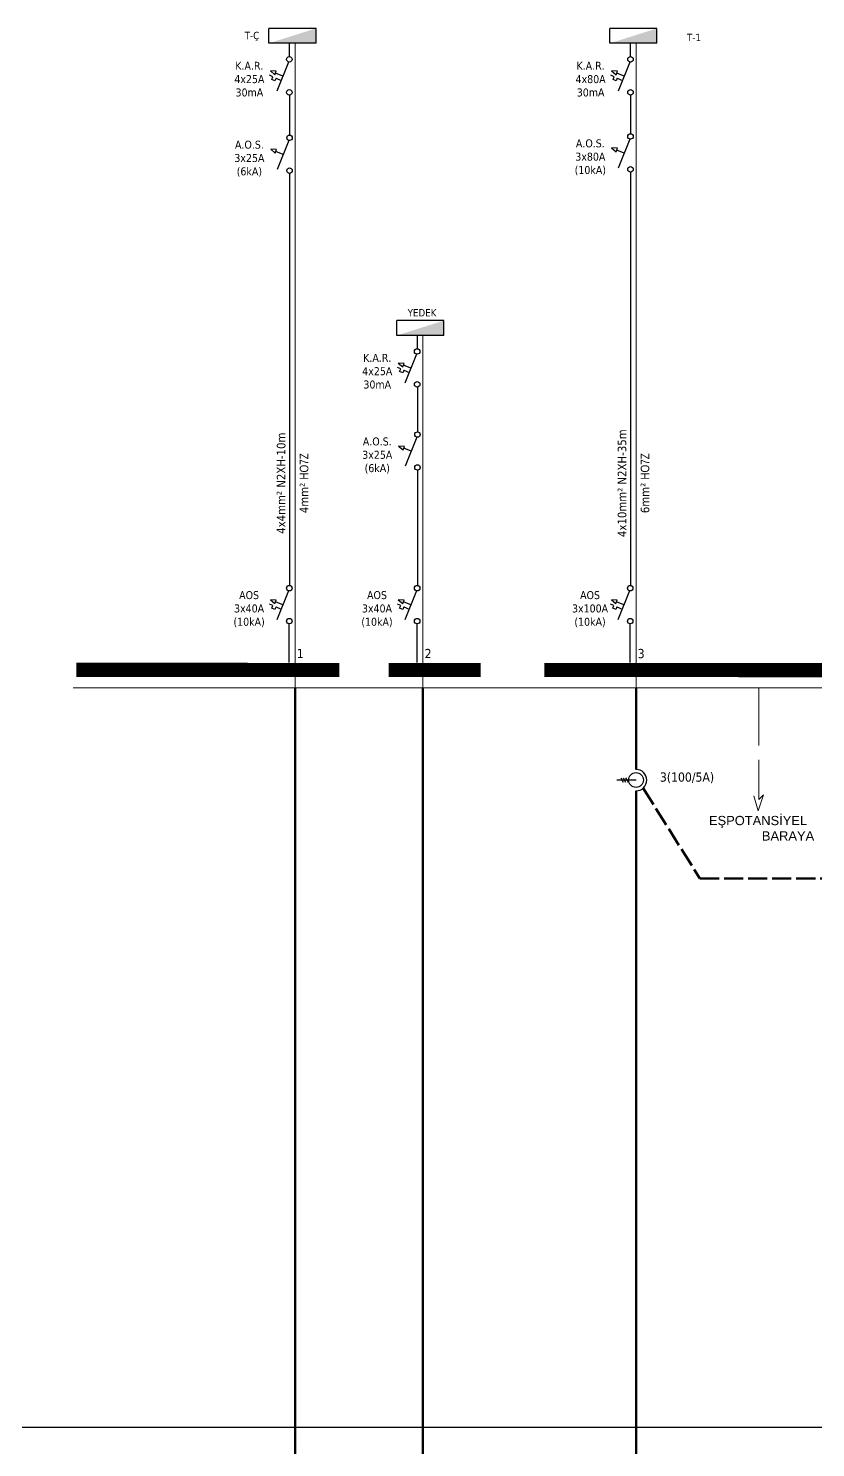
# Model space of a CAD drawing. Header units: millimetres. Extents: x 2046 to 14753, y 2361 to 29276.
# Drawn here: x 8059 to 8550, y 3151 to 4036 of the extents above; entities that cross this region are included whole.
import ezdxf

# ---------------------------------------------------------------- set-up
doc = ezdxf.new("R2010")
doc.units = ezdxf.units.MM
doc.linetypes.add('ACAD_ISO02W100', pattern=[15, 12, -3])
doc.linetypes.add('DIVIDE', pattern=[1.25, 0.5, -0.25, 0, -0.25, 0, -0.25])
for name, color, linetype in [('AYD', 3, 'Continuous'), ('MYKUVVET', 1, 'Continuous'), ('PRİZ BESLEME', 4, 'Continuous'), ('TLF', 4, 'DIVIDE'), ('UPS', 6, 'Continuous')]:
    doc.layers.add(name, color=color, linetype=linetype)
doc.layers.add('KOLON HATTI  0.60 mm', color=91, linetype='Continuous', lineweight=53)
doc.layers.add('SEMBOLLER', color=7, linetype='Continuous', lineweight=20)
doc.styles.add('ANKA', font='tahoma.ttf')
doc.styles.add('STYLE2', font='arial.ttf')
doc.styles.add('YCET', font='tahoma.ttf')

# ---------------------------------------------------------------- blocks, each defined once
blk = doc.blocks.new('3L')
at = {"layer": 'MYKUVVET', "color": 2}
for p, q in [((-0.105, -0.06), (-0.034, 0.06)), ((-0.035, -0.06), (0.035, 0.06)), ((0.034, -0.06), (0.105, 0.06))]:
    blk.add_line(p, q, dxfattribs=at)
blk = doc.blocks.new('SK18')
at = {"layer": 'MYKUVVET', "color": 4}
blk.add_line((0.16, -8.11), (3.06, -0.96), dxfattribs=at)
at = {"layer": 'MYKUVVET', "color": 3}
blk.add_line((1.56, -4.66), (3.38, -5.4), dxfattribs=at)
at = {"layer": 'MYKUVVET', "color": 3, "linetype": 'Continuous'}
for p, q in [((3.55, -5.01), (3.22, -5.84)), ((3.22, -5.84), (4.64, -5.93)), ((4.64, -5.93), (3.55, -5.01))]:
    blk.add_line(p, q, dxfattribs=at)
at = {"layer": 'MYKUVVET', "color": 7, "linetype": 'Continuous'}
for centre in [(0, -0.67), (0, -8.77)]:
    blk.add_circle(centre, 0.675, dxfattribs=at)
blk = doc.blocks.new('TALİ DAĞITIM TABLOSU')
at = {"layer": 'MYKUVVET', "color": 2}
for p, q in [((-30.7, 19.4), (30.7, 19.4)), ((-30.7, 0), (-30.7, 19.4)), ((30.7, 0), (30.7, 19.4)), ((-30.7, 0), (30.7, 0))]:
    blk.add_line(p, q, dxfattribs=at)
blk.add_solid([(-30.7, 19.4), (-30.7, 0), (30.7, 0)], dxfattribs=at)

msp = doc.modelspace()

# ---------------------------------------------------------------- linework, layer by layer
at = {"layer": 'AYD'}
for p, q in [((8221.837, 4018.369), (8221.837, 4026.78)), ((8434.58, 4018.369), (8434.58, 4026.78)), ((8221.837, 3994.523), (8221.837, 3969.495)), ((8434.58, 3994.523), (8434.58, 3970.325)), ((8221.837, 3945.556), (8221.837, 3688.472)), ((8434.58, 3946.386), (8434.58, 3688.472)), ((8301.628, 3836.081), (8301.628, 3844.492)), ((8301.628, 3812.236), (8301.628, 3784.329)), ((8301.628, 3760.391), (8301.628, 3688.472)), ((8221.658, 3640.479), (8221.658, 3664.543)), ((8301.449, 3640.479), (8301.449, 3664.543)), ((8434.401, 3640.479), (8434.401, 3664.543)), ((8438.042, 3567.096), (8425.974, 3567.096)), ((8438.042, 3567.096), (8425.974, 3567.096))]:
    msp.add_line(p, q, dxfattribs=at)
msp.add_circle((8438.042, 3567.096), 4.623, dxfattribs=at)
msp.add_arc((8438.042, 3567), 6.681, 270, 90, dxfattribs=at)
at = {"layer": 'KOLON HATTI  0.60 mm'}
for p, q in [((8225.299, 3624.678), (8225.299, 2961.616)), ((8305.089, 3624.678), (8305.089, 2931.616)), ((8438.042, 3624.678), (8438.042, 3573.681)), ((8438.042, 3560.319), (8438.042, 2901.616))]:
    msp.add_line(p, q, dxfattribs=at)
at = {"layer": 'KOLON HATTI  0.60 mm', "linetype": 'ACAD_ISO02W100'}
for p, q in [((8442.492, 3562.017), (8477.925, 3505.582)), ((8477.925, 3505.582), (8747.416, 3505.582))]:
    msp.add_line(p, q, dxfattribs=at)
at = {"layer": 'MYKUVVET', "color": 8}
msp.add_line((7537.066, 3163.262), (8905.23, 3163.262), dxfattribs=at)
at = {"layer": 'SEMBOLLER', "ltscale": 3}
for p, q in [((8225.298, 4026.687), (8225.299, 3624.678)), ((8438.041, 4026.687), (8438.042, 3624.678)), ((8305.089, 3844.4), (8305.089, 3624.678)), ((8086.857, 3624.678), (8658.809, 3624.678))]:
    msp.add_line(p, q, dxfattribs=at)
at = {"layer": 'SEMBOLLER', "linetype": 'ACAD_ISO02W100', "ltscale": 3}
msp.add_lwpolyline([(8514.644, 3624.678), (8514.644, 3554.891), (8517.525, 3557.87), (8514.188, 3547.867), (8511.526, 3557.234)], dxfattribs=at)
at = {"layer": 'TLF', "linetype": 'ByBlock'}
for p, q in [((8211.501, 4005.884), (8209.32, 4006.737)), ((8210.742, 4004.179), (8211.501, 4005.884)), ((8212.733, 4003.326), (8210.742, 4004.179)), ((8213.397, 4004.937), (8212.733, 4003.326)), ((8213.397, 4004.937), (8216.662, 4003.489)), ((8424.423, 4005.884), (8422.243, 4006.737)), ((8423.665, 4004.179), (8424.423, 4005.884)), ((8425.655, 4003.326), (8423.665, 4004.179)), ((8426.319, 4004.937), (8425.655, 4003.326)), ((8426.319, 4004.937), (8429.585, 4003.489)), ((8291.291, 3823.67), (8289.111, 3824.523)), ((8290.533, 3821.965), (8291.291, 3823.67)), ((8292.524, 3821.112), (8290.533, 3821.965)), ((8293.187, 3822.723), (8292.524, 3821.112)), ((8293.187, 3822.723), (8296.453, 3821.275)), ((8211.501, 3675.987), (8209.32, 3676.84)), ((8210.742, 3674.282), (8211.501, 3675.987)), ((8213.397, 3675.04), (8212.733, 3673.429)), ((8213.397, 3675.04), (8216.662, 3673.592)), ((8291.291, 3675.987), (8289.111, 3676.84)), ((8290.533, 3674.282), (8291.291, 3675.987)), ((8293.187, 3675.04), (8292.524, 3673.429)), ((8293.187, 3675.04), (8296.453, 3673.592)), ((8424.244, 3675.987), (8422.063, 3676.84)), ((8423.485, 3674.282), (8424.244, 3675.987)), ((8426.14, 3675.04), (8425.476, 3673.429)), ((8426.14, 3675.04), (8429.405, 3673.592)), ((8212.733, 3673.429), (8210.742, 3674.282)), ((8292.524, 3673.429), (8290.533, 3674.282)), ((8425.476, 3673.429), (8423.485, 3674.282))]:
    msp.add_line(p, q, dxfattribs=at)
at = {"layer": 'UPS', "linetype": 'Continuous', "const_width": 8.832}
for points in [[(8088.77, 3635.821), (8252.943, 3635.762)], [(8283.602, 3635.751), (8341.065, 3635.73)], [(8380.805, 3635.716), (8658.809, 3635.616)]]:
    msp.add_lwpolyline(points, dxfattribs=at)

# ---------------------------------------------------------------- block references
at = {"layer": 'AYD', "rotation": 180}
for name, p, xscale, yscale, zscale in [('SK18', (8221.658, 3994.44), 2.534400000002235, 2.534400000002235, 2.534400000002235), ('SK18', (8434.58, 3994.44), 2.534400000002235, 2.534400000002235, 2.534400000002235), ('SK18', (8221.837, 3945.556), 2.534400000002235, 2.534400000002235, 2.534400000002235), ('SK18', (8434.58, 3946.386), 2.534400000002235, 2.534400000002235, 2.534400000002235), ('SK18', (8301.449, 3812.226), 2.534400000002235, 2.534400000002235, 2.534400000002235), ('SK18', (8301.628, 3760.391), 2.534400000002235, 2.534400000002235, 2.534400000002235), ('SK18', (8221.658, 3664.543), 2.534400000002235, 2.534400000002235, 2.534400000002235), ('SK18', (8301.449, 3664.543), 2.534400000002235, 2.534400000002235, 2.534400000002235), ('SK18', (8434.401, 3664.543), 2.534400000002235, 2.534400000002235, 2.534400000002235), ('3L', (8430.809, 3567.096), -21.22848000005633, 21.22848000005633, 21.22848), ('3L', (8430.809, 3567.096), -21.22848000005633, 21.22848000005633, 21.22848)]:
    msp.add_blockref(name, p, dxfattribs=dict(at, xscale=xscale, yscale=yscale, zscale=zscale))
at = {"layer": 'PRİZ BESLEME', "xscale": -0.4800000000000001, "yscale": 0.4800000000000001, "zscale": 0.4800000000000001}
for p in [(8223.616, 4026.688), (8436.359, 4026.688), (8303.407, 3844.4)]:
    msp.add_blockref('TALİ DAĞITIM TABLOSU', p, dxfattribs=at)

# ---------------------------------------------------------------- texts
at = {"layer": 'AYD', "lineweight": 9, "insert": (8404.478, 3544.692), "char_height": 5.76, "width": 135.6835, "attachment_point": 1, "style": 'STYLE2'}
msp.add_mtext('\\pi79.064;EŞPOTANSİYEL\\P\\pi112.08;BARAYA', dxfattribs=at)
at = {"layer": 'UPS', "style": 'ANKA'}
for s, p in [('1', (8226.324, 3643.114)), ('2', (8306.115, 3643.114)), ('3', (8439.067, 3643.114)), ('3(100/5A)', (8452.915, 3566.052))]:
    msp.add_text(s, height=5.76, dxfattribs=at).set_placement(p)
at = {"layer": 'UPS'}
for s, insert, char_height, width, attachment_point, style in [('T-Ç', (8198.372, 4028.054), 4.608, 55.23967, 8, 'YCET'), ('T-1', (8474.205, 4028.054), 4.608, 55.23967, 8, 'YCET'), ('K.A.R.\\P4x25A\\P30mA', (8196.768, 4015.186), 4.992, 34.40406, 2, 'ANKA'), ('K.A.R.\\P4x80A\\P30mA', (8409.69, 4015.186), 4.992, 34.40406, 2, 'ANKA'), ('A.O.S.\\P3x80A\\P(10kA)', (8409.511, 3966.805), 4.992, 34.40406, 2, 'ANKA'), ('A.O.S.\\P3x25A\\P(6kA)', (8196.768, 3965.975), 4.992, 34.40406, 2, 'ANKA'), ('YEDEK', (8304.494, 3856.306), 4.608, 55.23967, 8, 'YCET'), ('K.A.R.\\P4x25A\\P30mA', (8276.559, 3832.972), 4.992, 34.40406, 2, 'ANKA'), ('A.O.S.\\P3x25A\\P(6kA)', (8276.559, 3780.809), 4.992, 34.40406, 2, 'ANKA'), ('AOS\\P3x40A\\P(10kA)', (8196.589, 3684.961), 4.992, 34.40406, 2, 'ANKA'), ('AOS\\P3x40A\\P(10kA)', (8276.379, 3684.961), 4.992, 34.40406, 2, 'ANKA'), ('AOS\\P3x100A\\P(10kA)', (8409.332, 3684.961), 4.992, 34.40406, 2, 'ANKA')]:
    msp.add_mtext(s, dxfattribs=dict(at, insert=insert, char_height=char_height, width=width, attachment_point=attachment_point, style=style))
at = {"layer": 'UPS', "char_height": 5.376, "width": 90.60991, "attachment_point": 5, "rotation": 90, "line_spacing_factor": 0.8, "style": 'ANKA'}
for s, insert in [('4x4mm² N2XH-10m\\P\\P4mm² {\\fArial Narrow|b0|i0|c162|p34;HO7Z}', (8223.757, 3752.262)), ('4x10mm² N2XH-35m\\P\\P6mm² {\\fArial Narrow|b0|i0|c162|p34;HO7Z}', (8436.5, 3752.262))]:
    msp.add_mtext(s, dxfattribs=dict(at, insert=insert))

doc.saveas('drawing.dxf')
